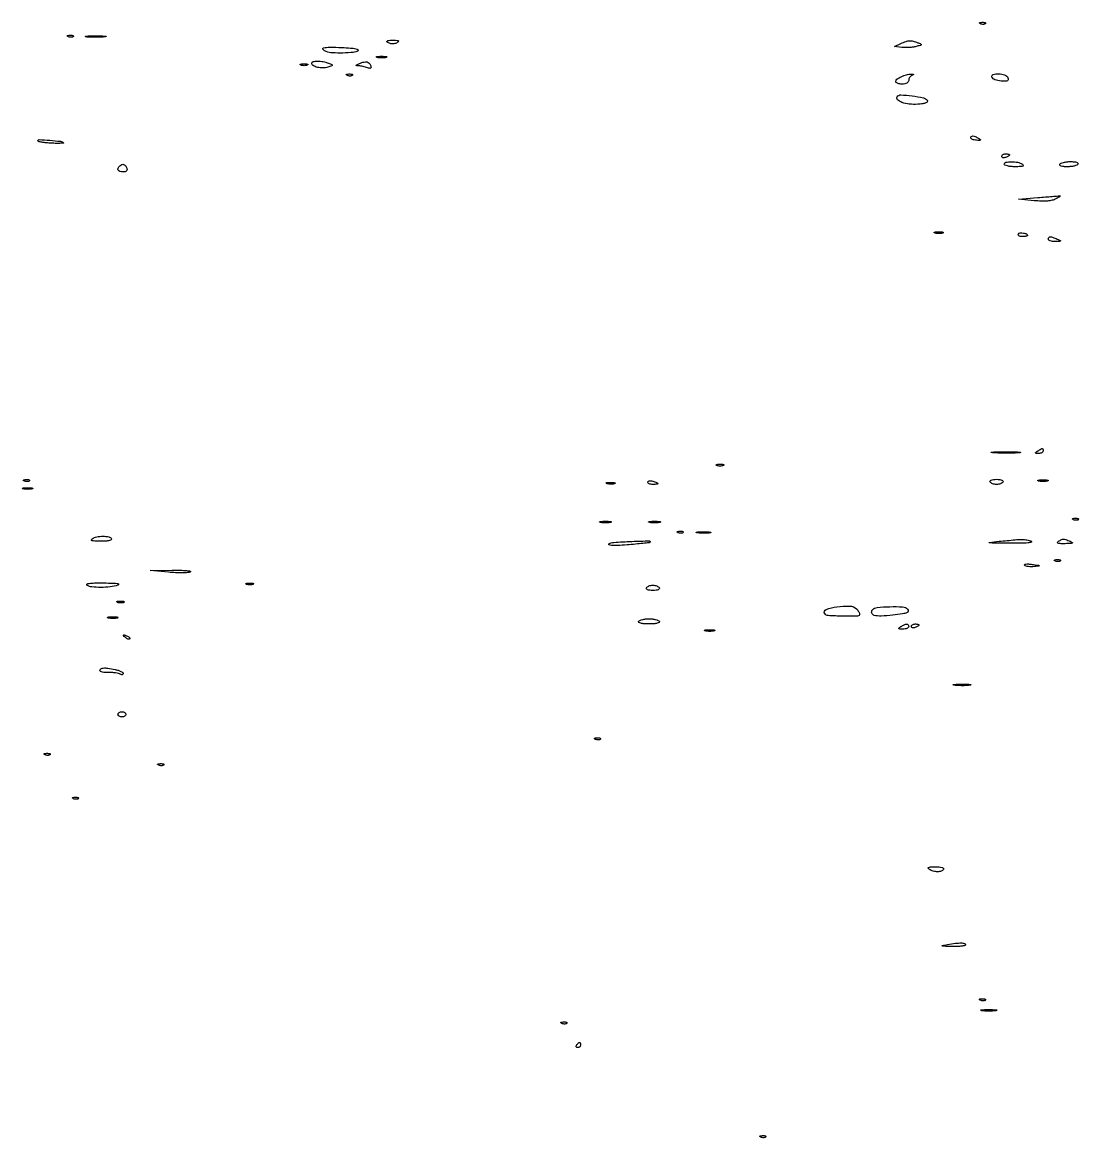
# Model space of a CAD drawing. Extents: x 0 to 1897, y 0 to 3427.
# Drawn here: x 1064 to 1472.8, y 881.1 to 1312.9 of the extents above; entities that cross this region are included whole.
import ezdxf

# ---------------------------------------------------------------- set-up
doc = ezdxf.new("R2010")
doc.units = 0
doc.header["$MEASUREMENT"] = 0

msp = doc.modelspace()

# ---------------------------------------------------------------- linework, layer by layer
for points in [[(1436.729167, 1312.395833, -0.126455), (1436.402231, 1312.202593, -0.060344), (1435.916927, 1312.123424, -0.05415), (1435.359369, 1312.160852, -0.051402), (1434.8125, 1312.316886, -0.054073), (1434.395823, 1312.538436, -0.470617), (1434.37858, 1312.720685, -0.168741), (1434.670344, 1312.862007, -0.018894), (1435.416667, 1312.921053, -0.028489), (1436.112848, 1312.910055, -0.077125), (1436.592839, 1312.799335, -0.208169), (1436.77538, 1312.614691, -0.296942)], [(1083.729167, 1307.395833, -0.126455), (1083.402231, 1307.202593, -0.060344), (1082.916927, 1307.123424, -0.05415), (1082.359369, 1307.160852, -0.051402), (1081.8125, 1307.316886, -0.054073), (1081.395823, 1307.538436, -0.470617), (1081.37858, 1307.720685, -0.168741), (1081.670344, 1307.862007, -0.018894), (1082.416667, 1307.921053, -0.028489), (1083.112848, 1307.910055, -0.077125), (1083.592839, 1307.799335, -0.208169), (1083.77538, 1307.614691, -0.296942)], [(1095.727696, 1307.270202, -0.015806), (1094.048239, 1307.148479, -0.010474), (1092.11537, 1307.110215, -0.010546), (1090.234338, 1307.152063, -0.02012), (1088.727696, 1307.278268, -0.180442), (1088.45162, 1307.422293, -0.613017), (1088.504386, 1307.559569, -0.021409), (1089.985512, 1307.650253, -0.004873), (1092.5, 1307.67186, -0.004587), (1095.006031, 1307.645979, -0.026082), (1096.335636, 1307.550546, -0.78507), (1096.351289, 1307.416037, -0.062969)], [(1209.090684, 1305.077207, -0.06042), (1208.452386, 1304.773839, -0.046657), (1207.701528, 1304.59824, -0.047824), (1206.957162, 1304.567767, -0.078095), (1206.340684, 1304.699509, -0.038196), (1205.17689, 1305.251334, -0.508946), (1205.132519, 1305.652631, -0.173231), (1205.81587, 1305.938573, -0.014704), (1207.75, 1305.984687, -0.013404), (1209.047337, 1305.942671, -0.134771), (1209.555488, 1305.770255, -0.458049), (1209.587988, 1305.493035, -0.066116)], [(1410.5, 1305.044297, -0.012826), (1411.693188, 1304.52192, -0.401674), (1411.799098, 1304.247708, -0.226887), (1411.512196, 1303.991333, -0.006362), (1409.870829, 1303.536501, -0.032192), (1408.656529, 1303.298886, -0.01849), (1407.170671, 1303.161948, -0.018419), (1405.661282, 1303.134637, -0.029102), (1404.370829, 1303.234105), (1401.5, 1303.624374), (1404, 1304.748801, -0.022344), (1405.981305, 1305.535528, -0.072093), (1407.369641, 1305.801619, -0.078474), (1408.711306, 1305.651813, -0.029806)], [(1193.921482, 1301.930312, -0.117493), (1192.047209, 1301.287569, -0.017565), (1188.042236, 1301.041669, -0.019606), (1183.995182, 1301.094327, -0.07871), (1181.581787, 1301.606989, -0.115062), (1180.415462, 1302.397273, -0.568053), (1180.59321, 1302.999419, -0.0643), (1182.909863, 1303.283791, -0.009337), (1187.669155, 1303.164999, -0.00801), (1190.972856, 1302.967711, -0.029834), (1193.036238, 1302.686784, -0.092523), (1193.921429, 1302.333752, -0.55063)], [(1204.75, 1299.310674, -0.039571), (1203.952734, 1299.168469, -0.024357), (1203, 1299.122029, -0.024357), (1202.047266, 1299.168469, -0.039571), (1201.25, 1299.310674, -0.161593), (1200.99086, 1299.478988, -0.542911), (1201.042187, 1299.633659, -0.052887), (1201.748017, 1299.740287, -0.011065), (1203, 1299.767997, -0.011065), (1204.251983, 1299.740287, -0.052887), (1204.957813, 1299.633659, -0.542911), (1205.00914, 1299.478988, -0.161593)], [(1174.25, 1296.337719, -0.057986), (1173.679992, 1296.181385, -0.037979), (1173, 1296.12966, -0.037979), (1172.320008, 1296.181385, -0.057986), (1171.75, 1296.337719, -0.174857), (1171.540618, 1296.525001, -0.447206), (1171.601562, 1296.693942, -0.078554), (1172.10856, 1296.810911, -0.017491), (1173, 1296.842105, -0.017491), (1173.89144, 1296.810911, -0.078554), (1174.398438, 1296.693942, -0.447206), (1174.459382, 1296.525001, -0.174857)], [(1182.5, 1297.077679, -0.008315), (1183.783642, 1296.551163, -0.345428), (1183.918024, 1296.305021, -0.274754), (1183.717031, 1296.067234, -0.006239), (1182.25, 1295.580577, -0.073529), (1180.277169, 1295.260109, -0.062027), (1178.172599, 1295.491814, -0.072343), (1176.534954, 1296.142083, -0.268266), (1176, 1297.067388, -0.348734), (1176.507317, 1297.706299, -0.056818), (1178.192264, 1297.901093, -0.048066), (1180.365166, 1297.695198, -0.045553)], [(1198.82395, 1296.02815, -0.075577), (1198.921037, 1295.465539, -0.28064), (1198.747587, 1295.167591, -0.182169), (1198.317045, 1295.108665, -0.035525), (1197.554662, 1295.34065, 0.023467), (1196.775435, 1295.59843, 0.015087), (1195.85112, 1295.826962, 0.015165), (1194.930961, 1295.996195, 0.027369), (1194.168213, 1296.070285, -0.017809), (1193.33708, 1296.135012, -0.483544), (1193.235626, 1296.298039, -0.200533), (1193.441998, 1296.524081, -0.007711), (1194.5, 1296.996074, -0.040759), (1196.160932, 1297.551521, -0.115884), (1197.373349, 1297.564273, -0.158841), (1198.235721, 1297.052869, -0.100012)], [(1191.729167, 1292.395833, -0.126455), (1191.402231, 1292.202593, -0.060344), (1190.916927, 1292.123424, -0.05415), (1190.359369, 1292.160852, -0.051402), (1189.8125, 1292.316886, -0.054073), (1189.395823, 1292.538436, -0.470617), (1189.37858, 1292.720685, -0.168741), (1189.670344, 1292.862007, -0.018894), (1190.416667, 1292.921053, -0.028489), (1191.112848, 1292.910055, -0.077125), (1191.592839, 1292.799335, -0.208169), (1191.77538, 1292.614691, -0.296942)], [(1408.25, 1292.337719, 0.087674), (1407.772091, 1292.039141, 0.065245), (1407.367188, 1291.565351, 0.064399), (1407.093368, 1290.995939, 0.080074), (1407, 1290.416667, -0.157116), (1406.816608, 1289.847455, -0.108391), (1406.308824, 1289.391667, -0.081104), (1405.51166, 1289.097337, -0.047997), (1404.5, 1289, -0.039397), (1403.542716, 1289.075546, -0.058582), (1402.734375, 1289.303216, -0.07704), (1402.183992, 1289.637142, -0.221436), (1402, 1290.032224, -0.243745), (1402.457811, 1290.915546, -0.043617), (1404.114606, 1291.880254, -0.044604), (1406.143438, 1292.62303, -0.06815), (1408, 1292.857666, -0.01443), (1408.653794, 1292.832004, -0.269913), (1408.817889, 1292.720857, -0.40909), (1408.766974, 1292.571455, -0.020548)], [(1445.385731, 1291.437184, -0.100458), (1445.512097, 1290.683704, -0.277676), (1445.230746, 1290.250297, -0.121143), (1444.453907, 1290.082937, -0.017396), (1442.819731, 1290.187184, -0.054032), (1440.306884, 1290.713466, -0.231939), (1439.240234, 1291.748236, -0.425189), (1439.697492, 1292.672751, -0.077007), (1441.809678, 1293, -0.043313), (1443.055603, 1292.891869, -0.059788), (1444.129606, 1292.568357, -0.071631), (1444.935161, 1292.068878, -0.127266)], [(1414.220412, 1282.651676, -0.293728), (1414.213941, 1282.129967, -0.154662), (1413.689569, 1281.705827, -0.060432), (1412.487229, 1281.39561, -0.015877), (1410.504451, 1281.196599, -0.042577), (1407.205068, 1281.252096, -0.062409), (1404.379599, 1281.903467, -0.102568), (1402.716548, 1282.936074, -0.354946), (1402.56533, 1284.105705, -0.272191), (1403.924091, 1284.822993, -0.019583), (1408.337305, 1284.447178, -0.021302), (1412.704764, 1283.712256, -0.203362)], [(1079.976434, 1266.307179, -0.655754), (1079.924279, 1266.15002, -0.012488), (1078.77765, 1266.075866, -0.014036), (1077.198812, 1266.057651, -0.007266), (1075.226434, 1266.118945, -0.012519), (1073.222795, 1266.260705, -0.020431), (1071.535265, 1266.49254, -0.015502), (1070.224768, 1266.76965, -0.345715), (1070, 1267.055874, -0.428782), (1070.467882, 1267.501159, -0.006356), (1074.662855, 1267.239922, -0.009302), (1078.750286, 1266.856591, -0.155815)], [(1433.987392, 1268.028954, -0.020914), (1434.693048, 1267.540339, -0.450889), (1434.710154, 1267.316182, -0.212144), (1434.400965, 1267.192083, -0.009696), (1433.237392, 1267.257071, -0.033139), (1432.380495, 1267.379085, -0.049041), (1431.657234, 1267.607339, -0.061397), (1431.156063, 1267.898527, -0.234621), (1431, 1268.212804, -0.213521), (1431.239701, 1268.748517, -0.200319), (1431.808051, 1268.945697, -0.094015), (1432.746187, 1268.707208, -0.031857)], [(1446, 1261.606989, -0.222225), (1445.912889, 1261.420671, -0.030693), (1445.559375, 1261.160341, -0.030395), (1445.074558, 1260.887494, -0.02136), (1444.5, 1260.638374, -0.055937), (1443.925634, 1260.488865, -0.100118), (1443.440625, 1260.516384, -0.147206), (1443.122486, 1260.710807, -0.184534), (1443, 1261.031385, -0.152681), (1443.115494, 1261.400789, -0.098158), (1443.440625, 1261.715469, -0.08088), (1443.926468, 1261.92777, -0.062722), (1444.5, 1262, -0.024748), (1445.074824, 1261.971531, -0.039339), (1445.559375, 1261.884553, -0.046727), (1445.903916, 1261.758929, -0.289661)], [(1104.361626, 1256.5, -0.086117), (1104.492319, 1255.836898, -0.195231), (1104.31408, 1255.367392, -0.155809), (1103.816231, 1255.0868, -0.051069), (1102.968615, 1255, -0.070834), (1101.763612, 1255.171571, -0.197246), (1101.107768, 1255.693686, -0.233205), (1101.069201, 1256.453325, -0.094758), (1101.666667, 1257.333333, -0.09007), (1102.451192, 1257.876697, -0.183515), (1103.188279, 1257.923268, -0.161077), (1103.838095, 1257.460041, -0.066516)], [(1451, 1258, -0.157619), (1451.351549, 1257.569159, -0.422406), (1451.204113, 1257.245644, -0.075274), (1450.271067, 1257.062734, -0.009929), (1448.25, 1257.015313, -0.022193), (1446.621136, 1257.081769, -0.035645), (1445.248437, 1257.298248, -0.040321), (1444.259574, 1257.613126, -0.304392), (1444, 1258, -0.357708), (1444.611222, 1258.74504, -0.049214), (1446.759566, 1258.95701, -0.047896), (1449.205372, 1258.722183, -0.095866)], [(1472.5, 1258, -0.161112), (1472.038636, 1257.613175, -0.035024), (1471.035388, 1257.29375, -0.033102), (1469.767232, 1257.073393, -0.026472), (1468.381966, 1257, -0.023501), (1467.000933, 1257.064946, -0.060073), (1466.023828, 1257.277283, -0.127618), (1465.534918, 1257.603116, -0.332127), (1465.5, 1258, -0.161112), (1465.961364, 1258.386825, -0.035024), (1466.964612, 1258.70625, -0.033102), (1468.232768, 1258.926607, -0.026472), (1469.618034, 1259, -0.023501), (1470.999067, 1258.935054, -0.060073), (1471.976172, 1258.722717, -0.127618), (1472.465082, 1258.396884, -0.332127)], [(1464, 1244.585798, -0.063624), (1462.518232, 1244.022759, -0.038198), (1460.657494, 1243.723063, -0.030591), (1458.353328, 1243.671976, -0.016166), (1455.5, 1243.875836), (1449.5, 1244.5), (1457, 1245.069842, 0.000788), (1459.945807, 1245.298331, 0.001087), (1462.590625, 1245.513453, 0.000683), (1464.814439, 1245.702255, 0.013289), (1465.5, 1245.779804, -0.514667), (1465.591193, 1245.683739, -0.178681), (1465.471875, 1245.486865, -0.034347), (1464.897742, 1245.091009, -0.011191)], [(1420.269032, 1231.344063, -0.06278), (1419.671085, 1231.185595, -0.030339), (1418.880008, 1231.127736, -0.029507), (1418.036634, 1231.167106, -0.037336), (1417.269032, 1231.307009, -0.087174), (1416.883358, 1231.48334, -0.597527), (1416.900903, 1231.643467, -0.080377), (1417.431793, 1231.764444, -0.012823), (1418.5, 1231.805051, -0.014395), (1419.580113, 1231.787295, -0.052471), (1420.257153, 1231.684921, -0.333666), (1420.386009, 1231.52287, -0.31318)], [(1453, 1230.393011, -0.327354), (1452.887487, 1230.239576, -0.029196), (1452.395164, 1230.115447, -0.029198), (1451.730252, 1230.028365, -0.017964), (1450.940983, 1230, -0.045552), (1450.193244, 1230.068264, -0.099152), (1449.660421, 1230.280921, -0.177225), (1449.42542, 1230.594852, -0.214542), (1449.473008, 1230.956326, -0.231296), (1450.155087, 1231.386452, -0.0667), (1451.436609, 1231.354182, -0.069655), (1452.618601, 1230.991831, -0.291414)], [(1464.5, 1229, -0.009027), (1465.656439, 1228.478132, -0.485414), (1465.703411, 1228.272912, -0.215481), (1465.415213, 1228.127419, -0.004372), (1463.75, 1228.070285, -0.034583), (1462.696629, 1228.116227, -0.053373), (1461.807812, 1228.314396, -0.070412), (1461.197844, 1228.62164, -0.24567), (1461, 1229, -0.163981), (1461.21059, 1229.624848, -0.234317), (1461.725732, 1229.880286, -0.087053), (1462.71128, 1229.707387, -0.014632)], [(1449.783522, 1146.26633, -0.012749), (1447.597616, 1146.149358, -0.006873), (1444.900475, 1146.111005, -0.00684), (1442.149439, 1146.147341, -0.010684), (1439.783522, 1146.261596, -0.048634), (1438.977848, 1146.397252, -0.841704), (1438.989535, 1146.523197, -0.016608), (1440.918009, 1146.611476, -0.003015), (1444.5, 1146.634769, -0.003152), (1448.090507, 1146.613834, -0.014373), (1450.177035, 1146.528493, -0.736116), (1450.207311, 1146.400378, -0.11419)], [(1459, 1147, -0.17131), (1458.865757, 1146.619685, -0.095191), (1458.485938, 1146.298248, -0.075283), (1457.919445, 1146.083567, -0.055234), (1457.25, 1146.015313, -0.011938), (1456.271084, 1146.047261, -0.327416), (1456.083458, 1146.201904, -0.309569), (1456.169589, 1146.436556, -0.011213), (1457, 1147, -0.007234), (1458.26282, 1147.790433, -0.137048), (1458.707705, 1147.914708, -0.364836), (1458.938046, 1147.720828, -0.042895)], [(1335.25, 1141.337719, -0.057986), (1334.679992, 1141.181385, -0.037979), (1334, 1141.12966, -0.037979), (1333.320008, 1141.181385, -0.057986), (1332.75, 1141.337719, -0.174857), (1332.540618, 1141.525001, -0.447206), (1332.601562, 1141.693942, -0.078554), (1333.10856, 1141.810911, -0.017491), (1334, 1141.842105, -0.017491), (1334.89144, 1141.810911, -0.078554), (1335.398438, 1141.693942, -0.447206), (1335.459382, 1141.525001, -0.174857)], [(1066.729167, 1135.395833, -0.126455), (1066.402231, 1135.202593, -0.060344), (1065.916927, 1135.123424, -0.05415), (1065.359369, 1135.160852, -0.051402), (1064.8125, 1135.316886, -0.054073), (1064.395823, 1135.538436, -0.470617), (1064.37858, 1135.720685, -0.168741), (1064.670344, 1135.862007, -0.018894), (1065.416667, 1135.921053, -0.028489), (1066.112848, 1135.910055, -0.077125), (1066.592839, 1135.799335, -0.208169), (1066.77538, 1135.614691, -0.296942)], [(1443.5, 1135, -0.108893), (1443.127799, 1134.616544, -0.050757), (1442.510686, 1134.29375, -0.046925), (1441.765732, 1134.074101, -0.048273), (1441, 1134, -0.048273), (1440.234268, 1134.074101, -0.046925), (1439.489314, 1134.29375, -0.050757), (1438.872201, 1134.616544, -0.108893), (1438.5, 1135, -0.302575), (1438.513374, 1135.392496, -0.143113), (1438.930402, 1135.719374, -0.067954), (1439.789018, 1135.933871, -0.027283), (1441, 1136, -0.027283), (1442.210982, 1135.933871, -0.067954), (1443.069598, 1135.719374, -0.143113), (1443.486626, 1135.392496, -0.302575)], [(1460.75, 1135.310674, -0.039571), (1459.952734, 1135.168469, -0.024357), (1459, 1135.122029, -0.024357), (1458.047266, 1135.168469, -0.039571), (1457.25, 1135.310674, -0.161593), (1456.99086, 1135.478988, -0.542911), (1457.042187, 1135.633659, -0.052887), (1457.748017, 1135.740287, -0.011065), (1459, 1135.767997, -0.011065), (1460.251983, 1135.740287, -0.052887), (1460.957813, 1135.633659, -0.542911), (1461.00914, 1135.478988, -0.161593)], [(1067.75, 1132.310674, -0.039571), (1066.952734, 1132.168469, -0.024357), (1066, 1132.122029, -0.024357), (1065.047266, 1132.168469, -0.039571), (1064.25, 1132.310674, -0.161593), (1063.99086, 1132.478988, -0.542911), (1064.042187, 1132.633659, -0.052887), (1064.748017, 1132.740287, -0.011065), (1066, 1132.767997, -0.011065), (1067.251983, 1132.740287, -0.052887), (1067.957813, 1132.633659, -0.542911), (1068.00914, 1132.478988, -0.161593)], [(1293.269032, 1134.344063, -0.06278), (1292.671085, 1134.185595, -0.030339), (1291.880008, 1134.127736, -0.029507), (1291.036634, 1134.167106, -0.037336), (1290.269032, 1134.307009, -0.087174), (1289.883358, 1134.48334, -0.597527), (1289.900903, 1134.643467, -0.080377), (1290.431793, 1134.764444, -0.012823), (1291.5, 1134.805051, -0.014395), (1292.580113, 1134.787295, -0.052471), (1293.257153, 1134.684921, -0.333666), (1293.386009, 1134.52287, -0.31318)], [(1310, 1134.383369, -0.326917), (1309.890445, 1134.233718, -0.029396), (1309.4125, 1134.112615, -0.029316), (1308.766644, 1134.027671, -0.018041), (1308, 1134, -0.043375), (1307.234359, 1134.066544, -0.063112), (1306.5875, 1134.266249, -0.082769), (1306.149557, 1134.559898, -0.206609), (1306, 1134.90638, -0.24384), (1306.157535, 1135.210205, -0.106581), (1306.5875, 1135.392877, -0.070464), (1307.233678, 1135.424365, -0.040966), (1308, 1135.289749, -0.016817), (1308.766387, 1135.061542, -0.025621), (1309.4125, 1134.807757, -0.023188), (1309.897136, 1134.560437, -0.269386)], [(1291.761659, 1119.31292, -0.041951), (1290.934218, 1119.169017, -0.020826), (1289.869594, 1119.119272, -0.020511), (1288.754739, 1119.159391, -0.028254), (1287.761659, 1119.292739, -0.082665), (1287.319562, 1119.45659, -0.67161), (1287.339362, 1119.605813, -0.053901), (1288.071102, 1119.715166, -0.008901), (1289.5, 1119.747817, -0.009782), (1290.938425, 1119.726931, -0.038992), (1291.814362, 1119.62839, -0.417468), (1291.916221, 1119.476221, -0.285845)], [(1310.761659, 1119.31292, -0.041951), (1309.934218, 1119.169017, -0.020826), (1308.869594, 1119.119272, -0.020511), (1307.754739, 1119.159391, -0.028254), (1306.761659, 1119.292739, -0.082665), (1306.319562, 1119.45659, -0.67161), (1306.339362, 1119.605813, -0.053901), (1307.071102, 1119.715166, -0.008901), (1308.5, 1119.747817, -0.009782), (1309.938425, 1119.726931, -0.038992), (1310.814362, 1119.62839, -0.417468), (1310.916221, 1119.476221, -0.285845)], [(1472.729167, 1120.395833, -0.126455), (1472.402231, 1120.202593, -0.060344), (1471.916927, 1120.123424, -0.05415), (1471.359369, 1120.160852, -0.051402), (1470.8125, 1120.316886, -0.054073), (1470.395823, 1120.538436, -0.470617), (1470.37858, 1120.720685, -0.168741), (1470.670344, 1120.862007, -0.018894), (1471.416667, 1120.921053, -0.028489), (1472.112848, 1120.910055, -0.077125), (1472.592839, 1120.799335, -0.208169), (1472.77538, 1120.614691, -0.296942)], [(1319.729167, 1115.395833, -0.126455), (1319.402231, 1115.202593, -0.060344), (1318.916927, 1115.123424, -0.05415), (1318.359369, 1115.160852, -0.051402), (1317.8125, 1115.316886, -0.054073), (1317.395823, 1115.538436, -0.470617), (1317.37858, 1115.720685, -0.168741), (1317.670344, 1115.862007, -0.018894), (1318.416667, 1115.921053, -0.028489), (1319.112848, 1115.910055, -0.077125), (1319.592839, 1115.799335, -0.208169), (1319.77538, 1115.614691, -0.296942)], [(1330.26375, 1115.296069, -0.031163), (1329.209518, 1115.160023, -0.015827), (1327.872547, 1115.114038, -0.015659), (1326.485188, 1115.153707, -0.022548), (1325.26375, 1115.282419, -0.075924), (1324.761725, 1115.438612, -0.720633), (1324.780601, 1115.581582, -0.040183), (1325.711719, 1115.684722, -0.006817), (1327.5, 1115.713986, -0.00738), (1329.29708, 1115.692368, -0.030832), (1330.374351, 1115.596853, -0.49082), (1330.455688, 1115.450815, -0.248898)], [(1098.5, 1113, -0.409778), (1098.406804, 1112.591381, -0.084695), (1097.654949, 1112.273719, -0.042668), (1096.27367, 1112.071336, -0.015847), (1094.309017, 1112.015313, -0.009372), (1092.053692, 1112.064777, -0.06222), (1090.945611, 1112.249234, -0.369495), (1090.732634, 1112.578822, -0.219131), (1091, 1113, -0.095261), (1092.781082, 1113.719216, -0.048497), (1095.193176, 1113.953727, -0.047959), (1097.430619, 1113.73862, -0.209364)], [(1306.916667, 1111.637403, -0.149883), (1306.554758, 1111.476403, -0.002052), (1304.125521, 1111.191078, -0.005578), (1301.287928, 1110.901613, -0.003615), (1298, 1110.62718, -0.006031), (1294.224506, 1110.385285, -0.025378), (1291.953906, 1110.382618, -0.092594), (1291.031058, 1110.602822, -0.591656), (1291, 1110.974465, -0.131162), (1292.859697, 1111.600701, -0.005588), (1299.840983, 1111.969674, -0.005141), (1306.705198, 1112.1849, -0.701352)], [(1454.5, 1112, -0.689931), (1454.48519, 1111.655248, -0.057853), (1453.219896, 1111.39294, -0.019088), (1450.379747, 1111.248913, -0.00556), (1446, 1111.242884, -0.000677), (1439.334927, 1111.316861, -0.043681), (1438.181234, 1111.432336, -0.860496), (1438.187242, 1111.592971, -0.002976), (1442, 1112, -0.002701), (1448.153065, 1112.58629, -0.022402), (1450.955034, 1112.711894, -0.048998), (1452.784848, 1112.532149, -0.052554)], [(1469.5, 1112, -0.045771), (1470.289065, 1111.571658, -0.587245), (1470.267751, 1111.305786, -0.097712), (1469.574577, 1111.140541, -0.006368), (1467.5, 1111.085598, -0.010038), (1465.593276, 1111.097673, -0.081238), (1464.737089, 1111.261027, -0.448394), (1464.614504, 1111.570529, -0.133572), (1465, 1112, -0.026252), (1466.161828, 1112.667136, -0.117727), (1466.919387, 1112.848013, -0.089876), (1467.77694, 1112.69261, -0.011829)], [(1455.628178, 1102.201823, -0.030966), (1454.464453, 1102.129383, -0.034474), (1453.342255, 1102.206558, -0.03685), (1452.409135, 1102.406666, -0.125777), (1451.879084, 1102.720916, -0.435813), (1451.889627, 1103.008926, -0.148104), (1452.32021, 1103.200259, -0.04841), (1453.320931, 1103.227622, -0.017045), (1454.750907, 1103.079094, -0.001592), (1457.17432, 1102.735683, -0.16175), (1457.475091, 1102.584911, -0.619159), (1457.426323, 1102.439398, -0.00364)], [(1465.729167, 1104.395833, -0.126455), (1465.402231, 1104.202593, -0.060344), (1464.916927, 1104.123424, -0.05415), (1464.359369, 1104.160852, -0.051402), (1463.8125, 1104.316886, -0.054073), (1463.395823, 1104.538436, -0.470617), (1463.37858, 1104.720685, -0.168741), (1463.670344, 1104.862007, -0.018894), (1464.416667, 1104.921053, -0.028489), (1465.112848, 1104.910055, -0.077125), (1465.592839, 1104.799335, -0.208169), (1465.77538, 1104.614691, -0.296942)], [(1129, 1100.149743, -0.10435), (1128.038126, 1099.87678, -0.013409), (1125.884375, 1099.786812, -0.015193), (1123.290182, 1099.826899, -0.012132), (1120.5, 1100.022809), (1113.5, 1100.685316), (1122, 1100.81225, -0.00845), (1125.162316, 1100.806029, -0.018876), (1127.5625, 1100.669998, -0.033155), (1128.962001, 1100.443216, -0.695278)], [(1101, 1095, -0.048983), (1098.001922, 1094.354561, -0.028548), (1094.326266, 1094.144526, -0.026729), (1090.898036, 1094.327926, -0.117243), (1089, 1095, -0.537088), (1088.995403, 1095.40642, -0.115771), (1089.799209, 1095.714346, -0.029748), (1091.90745, 1095.874552, -0.006728), (1095.5, 1095.885007, -0.005418), (1099.091018, 1095.808215, -0.031842), (1100.966664, 1095.627825, -0.354408), (1101.230665, 1095.332861, -0.339659)], [(1153.25, 1095.337719, -0.057986), (1152.679992, 1095.181385, -0.037979), (1152, 1095.12966, -0.037979), (1151.320008, 1095.181385, -0.057986), (1150.75, 1095.337719, -0.174857), (1150.540618, 1095.525001, -0.447206), (1150.601562, 1095.693942, -0.078554), (1151.10856, 1095.810911, -0.017491), (1152, 1095.842105, -0.017491), (1152.89144, 1095.810911, -0.078554), (1153.398438, 1095.693942, -0.447206), (1153.459382, 1095.525001, -0.174857)], [(1310.5, 1094, -0.302575), (1310.486626, 1093.607504, -0.143113), (1310.069598, 1093.280626, -0.067954), (1309.210982, 1093.066129, -0.027283), (1308, 1093, -0.027283), (1306.789018, 1093.066129, -0.067954), (1305.930402, 1093.280626, -0.143113), (1305.513374, 1093.607504, -0.302575), (1305.5, 1094, -0.108893), (1305.872201, 1094.383456, -0.050757), (1306.489314, 1094.70625, -0.046925), (1307.234268, 1094.925899, -0.048273), (1308, 1095, -0.048273), (1308.765732, 1094.925899, -0.046925), (1309.510686, 1094.70625, -0.050757), (1310.127799, 1094.383456, -0.108893)], [(1103.25, 1088.337719, -0.057986), (1102.679992, 1088.181385, -0.037979), (1102, 1088.12966, -0.037979), (1101.320008, 1088.181385, -0.057986), (1100.75, 1088.337719, -0.174857), (1100.540618, 1088.525001, -0.447206), (1100.601562, 1088.693942, -0.078554), (1101.10856, 1088.810911, -0.017491), (1102, 1088.842105, -0.017491), (1102.89144, 1088.810911, -0.078554), (1103.398438, 1088.693942, -0.447206), (1103.459382, 1088.525001, -0.174857)], [(1386.8, 1085.8, -0.030136), (1387.259244, 1085.28179, -0.031128), (1387.6475, 1084.7175, -0.032763), (1387.919239, 1084.188996, -0.102712), (1388, 1083.8, -0.408289), (1387.248278, 1083.032884, -0.008926), (1381.522237, 1083.019036, -0.010062), (1375.817468, 1083.221964, -0.245126), (1374.494772, 1084.008459, -0.472614), (1375.034363, 1085.586749, -0.0535), (1379.231269, 1086.664986, -0.04412), (1384.159561, 1086.943205, -0.190664)], [(1406.588974, 1085.74436, -0.238985), (1406.838014, 1084.983253, -0.264871), (1406.361215, 1084.382404, -0.059023), (1404.631011, 1083.914257, -0.007336), (1400.759993, 1083.401611, -0.018529), (1396.34334, 1083.047795, -0.074878), (1393.663758, 1083.334506, -0.25161), (1392.726497, 1084.206007, -0.261069), (1392.95454, 1085.445224, -0.197005), (1394.743303, 1086.397132, -0.019522), (1399.69806, 1086.699626, -0.019991), (1404.659147, 1086.610121, -0.183877)], [(1100.75, 1082.310674, -0.039571), (1099.952734, 1082.168469, -0.024357), (1099, 1082.122029, -0.024357), (1098.047266, 1082.168469, -0.039571), (1097.25, 1082.310674, -0.161593), (1096.99086, 1082.478988, -0.542911), (1097.042187, 1082.633659, -0.052887), (1097.748017, 1082.740287, -0.011065), (1099, 1082.767997, -0.011065), (1100.251983, 1082.740287, -0.052887), (1100.957813, 1082.633659, -0.542911), (1101.00914, 1082.478988, -0.161593)], [(1310.5, 1081, -0.400129), (1310.414073, 1080.592178, -0.089468), (1309.700746, 1080.270678, -0.044569), (1308.377954, 1080.062767, -0.016707), (1306.5, 1080, -0.016707), (1304.622046, 1080.062767, -0.044569), (1303.299254, 1080.270678, -0.089468), (1302.585927, 1080.592178, -0.400129), (1302.5, 1081, -0.158284), (1302.955916, 1081.38656, -0.036095), (1303.929939, 1081.70625, -0.033884), (1305.159953, 1081.926564, -0.02738), (1306.5, 1082, -0.02738), (1307.840047, 1081.926564, -0.033884), (1309.070061, 1081.70625, -0.036095), (1310.044084, 1081.38656, -0.158284)], [(1407, 1079, -0.210568), (1406.832025, 1078.618823, -0.082215), (1406.339062, 1078.298248, -0.062416), (1405.611405, 1078.082804, -0.042523), (1404.75, 1078.015313, -0.011293), (1403.555791, 1078.050422, -0.220444), (1403.237851, 1078.218347, -0.409657), (1403.271114, 1078.479509, -0.023197), (1404, 1079, -0.031558), (1405.301377, 1079.729028, -0.112355), (1406.227035, 1079.939692, -0.234725), (1406.775753, 1079.667076, -0.163584)], [(1411, 1079.606989, -0.222225), (1410.912889, 1079.420671, -0.030693), (1410.559375, 1079.160341, -0.030395), (1410.074558, 1078.887494, -0.02136), (1409.5, 1078.638374, -0.055937), (1408.925634, 1078.488865, -0.100118), (1408.440625, 1078.516384, -0.147206), (1408.122486, 1078.710807, -0.184534), (1408, 1079.031385, -0.152681), (1408.115494, 1079.400789, -0.098158), (1408.440625, 1079.715469, -0.08088), (1408.926468, 1079.92777, -0.062722), (1409.5, 1080, -0.024748), (1410.074824, 1079.971531, -0.039339), (1410.559375, 1079.884553, -0.046727), (1410.903916, 1079.758929, -0.289661)], [(1105.526461, 1074.193128, -0.20742), (1105.220211, 1074.072099, -0.082976), (1104.768815, 1074.162781, -0.063152), (1104.246577, 1074.441312, -0.043285), (1103.733333, 1074.875912, -0.011214), (1103.106486, 1075.536448, -0.400052), (1103.111181, 1075.729672, -0.286372), (1103.336218, 1075.78179, -0.008399), (1104.293128, 1075.435707, -0.036269), (1104.940734, 1075.133723, -0.070189), (1105.395085, 1074.789051, -0.120343), (1105.59249, 1074.461316, -0.278911)], [(1331.75, 1077.310674, -0.039571), (1330.952734, 1077.168469, -0.024357), (1330, 1077.122029, -0.024357), (1329.047266, 1077.168469, -0.039571), (1328.25, 1077.310674, -0.161593), (1327.99086, 1077.478988, -0.542911), (1328.042187, 1077.633659, -0.052887), (1328.748017, 1077.740287, -0.011065), (1330, 1077.767997, -0.011065), (1331.251983, 1077.740287, -0.052887), (1331.957813, 1077.633659, -0.542911), (1332.00914, 1077.478988, -0.161593)], [(1099.875, 1062.375, -0.027036), (1101.071959, 1062.067512, -0.039331), (1102.082031, 1061.659226, -0.044883), (1102.79907, 1061.217173, -0.23642), (1103, 1060.815983, -0.158312), (1102.904242, 1060.521129, -0.191234), (1102.660096, 1060.366406, -0.12675), (1102.286266, 1060.390817, -0.059121), (1101.842879, 1060.597106, 0.084258), (1101.181345, 1060.865525, 0.021775), (1100.043692, 1061.065258, 0.021525), (1098.707529, 1061.182078, 0.020438), (1097.342879, 1061.186574, -0.027427), (1096.061891, 1061.208691, -0.043821), (1094.981971, 1061.382624, -0.055067), (1094.224743, 1061.665312, -0.283087), (1094, 1062.030451, -0.264802), (1094.36031, 1062.663083, -0.119761), (1095.304076, 1062.95189, -0.051962), (1097.023168, 1062.874047, -0.012079)], [(1430.767909, 1056.285474, -0.024559), (1429.487453, 1056.154945, -0.012695), (1427.878422, 1056.111345, -0.01259), (1426.218327, 1056.150328, -0.018638), (1424.767909, 1056.275269, -0.069146), (1424.205163, 1056.425738, -0.756877), (1424.222448, 1056.564056, -0.031761), (1425.352754, 1056.662864, -0.005499), (1427.5, 1056.690131, -0.005888), (1429.655786, 1056.668409, -0.025342), (1430.934948, 1056.575472, -0.556092), (1431.000181, 1056.434198, -0.212532)], [(1104, 1045, -0.148195), (1103.884432, 1044.618646, -0.098894), (1103.559375, 1044.29375, -0.082425), (1103.073457, 1044.074694, -0.064853), (1102.5, 1044, -0.064853), (1101.926543, 1044.074694, -0.082425), (1101.440625, 1044.29375, -0.098894), (1101.115568, 1044.618646, -0.148195), (1101, 1045, -0.148195), (1101.115568, 1045.381354, -0.098894), (1101.440625, 1045.70625, -0.082425), (1101.926543, 1045.925306, -0.064853), (1102.5, 1046, -0.064853), (1103.073457, 1045.925306, -0.082425), (1103.559375, 1045.70625, -0.098894), (1103.884432, 1045.381354, -0.148195)], [(1287.729167, 1035.395833, -0.126455), (1287.402231, 1035.202593, -0.060344), (1286.916927, 1035.123424, -0.05415), (1286.359369, 1035.160852, -0.051402), (1285.8125, 1035.316886, -0.054073), (1285.395823, 1035.538436, -0.470617), (1285.37858, 1035.720685, -0.168741), (1285.670344, 1035.862007, -0.018894), (1286.416667, 1035.921053, -0.028489), (1287.112848, 1035.910055, -0.077125), (1287.592839, 1035.799335, -0.208169), (1287.77538, 1035.614691, -0.296942)], [(1074.729167, 1029.395833, -0.126455), (1074.402231, 1029.202593, -0.060344), (1073.916927, 1029.123424, -0.05415), (1073.359369, 1029.160852, -0.051402), (1072.8125, 1029.316886, -0.054073), (1072.395823, 1029.538436, -0.470617), (1072.37858, 1029.720685, -0.168741), (1072.670344, 1029.862007, -0.018894), (1073.416667, 1029.921053, -0.028489), (1074.112848, 1029.910055, -0.077125), (1074.592839, 1029.799335, -0.208169), (1074.77538, 1029.614691, -0.296942)], [(1118.729167, 1025.395833, -0.126455), (1118.402231, 1025.202593, -0.060344), (1117.916927, 1025.123424, -0.05415), (1117.359369, 1025.160852, -0.051402), (1116.8125, 1025.316886, -0.054073), (1116.395823, 1025.538436, -0.470617), (1116.37858, 1025.720685, -0.168741), (1116.670344, 1025.862007, -0.018894), (1117.416667, 1025.921053, -0.028489), (1118.112848, 1025.910055, -0.077125), (1118.592839, 1025.799335, -0.208169), (1118.77538, 1025.614691, -0.296942)], [(1085.729167, 1012.395833, -0.126455), (1085.402231, 1012.202593, -0.060344), (1084.916927, 1012.123424, -0.05415), (1084.359369, 1012.160852, -0.051402), (1083.8125, 1012.316886, -0.054073), (1083.395823, 1012.538436, -0.470617), (1083.37858, 1012.720685, -0.168741), (1083.670344, 1012.862007, -0.018894), (1084.416667, 1012.921053, -0.028489), (1085.112848, 1012.910055, -0.077125), (1085.592839, 1012.799335, -0.208169), (1085.77538, 1012.614691, -0.296942)], [(1420.5, 985, -0.171919), (1419.622451, 984.295118, -0.084249), (1418.190466, 984.052105, -0.072562), (1416.532335, 984.294014, -0.071118), (1415, 985, -0.115435), (1414.573671, 985.442127, -0.454106), (1414.676633, 985.757927, -0.089658), (1415.471563, 985.93925, -0.010352), (1417.309017, 985.984687, -0.021008), (1418.829331, 985.926903, -0.054884), (1419.901713, 985.721045, -0.11662), (1420.449123, 985.399201, -0.353927)], [(1429, 955.785714, -0.356077), (1428.752916, 955.482751, -0.019637), (1427.457813, 955.269473, -0.023203), (1425.762769, 955.137761, -0.014056), (1423.75, 955.131641, -0.001496), (1420.511983, 955.222525, -0.09498), (1419.960033, 955.346209, -0.73443), (1419.977185, 955.507469, -0.005049), (1422, 955.891905, -0.011417), (1425.168342, 956.386573, -0.03682), (1427.295523, 956.511023, -0.064271), (1428.591475, 956.32372, -0.33664)], [(1436.729167, 934.395833, -0.126455), (1436.402231, 934.202593, -0.060344), (1435.916927, 934.123424, -0.05415), (1435.359369, 934.160852, -0.051402), (1434.8125, 934.316886, -0.054073), (1434.395823, 934.538436, -0.470617), (1434.37858, 934.720685, -0.168741), (1434.670344, 934.862007, -0.018894), (1435.416667, 934.921053, -0.028489), (1436.112848, 934.910055, -0.077125), (1436.592839, 934.799335, -0.208169), (1436.77538, 934.614691, -0.296942)], [(1440.75, 930.283746, -0.023547), (1439.497782, 930.153981, -0.014044), (1438, 930.111902, -0.014044), (1436.502218, 930.153981, -0.023547), (1435.25, 930.283746, -0.124239), (1434.887591, 930.435926, -0.664672), (1434.923437, 930.577962, -0.03126), (1436.02938, 930.675363, -0.006336), (1438, 930.700336, -0.006336), (1439.97062, 930.675363, -0.03126), (1441.076563, 930.577962, -0.664672), (1441.112409, 930.435926, -0.124239)], [(1274.729167, 925.395833, -0.126455), (1274.402231, 925.202593, -0.060344), (1273.916927, 925.123424, -0.05415), (1273.359369, 925.160852, -0.051402), (1272.8125, 925.316886, -0.054073), (1272.395823, 925.538436, -0.470617), (1272.37858, 925.720685, -0.168741), (1272.670344, 925.862007, -0.018894), (1273.416667, 925.921053, -0.028489), (1274.112848, 925.910055, -0.077125), (1274.592839, 925.799335, -0.208169), (1274.77538, 925.614691, -0.296942)], [(1280, 917, -0.105053), (1279.918938, 916.618444, -0.099167), (1279.688914, 916.29375, -0.09642), (1279.345238, 916.076123, -0.093332), (1278.940983, 916, -0.108972), (1278.586039, 916.078288, -0.182303), (1278.3746, 916.29375, -0.161196), (1278.343488, 916.6179, -0.082592), (1278.5, 917, -0.029505), (1278.768994, 917.382774, -0.035638), (1279.066025, 917.70625, -0.038439), (1279.34829, 917.934461, -0.151918), (1279.559017, 918, -0.210953), (1279.727648, 917.92554, -0.081139), (1279.870461, 917.70625, -0.061769), (1279.967655, 917.382849, -0.042167)], [(1351.729167, 881.395833, -0.126455), (1351.402231, 881.202593, -0.060344), (1350.916927, 881.123424, -0.05415), (1350.359369, 881.160852, -0.051402), (1349.8125, 881.316886, -0.054073), (1349.395823, 881.538436, -0.470617), (1349.37858, 881.720685, -0.168741), (1349.670344, 881.862007, -0.018894), (1350.416667, 881.921053, -0.028489), (1351.112848, 881.910055, -0.077125), (1351.592839, 881.799335, -0.208169), (1351.77538, 881.614691, -0.296942)]]:
    msp.add_lwpolyline(points, format="xyb", close=True)

doc.saveas('drawing.dxf')
